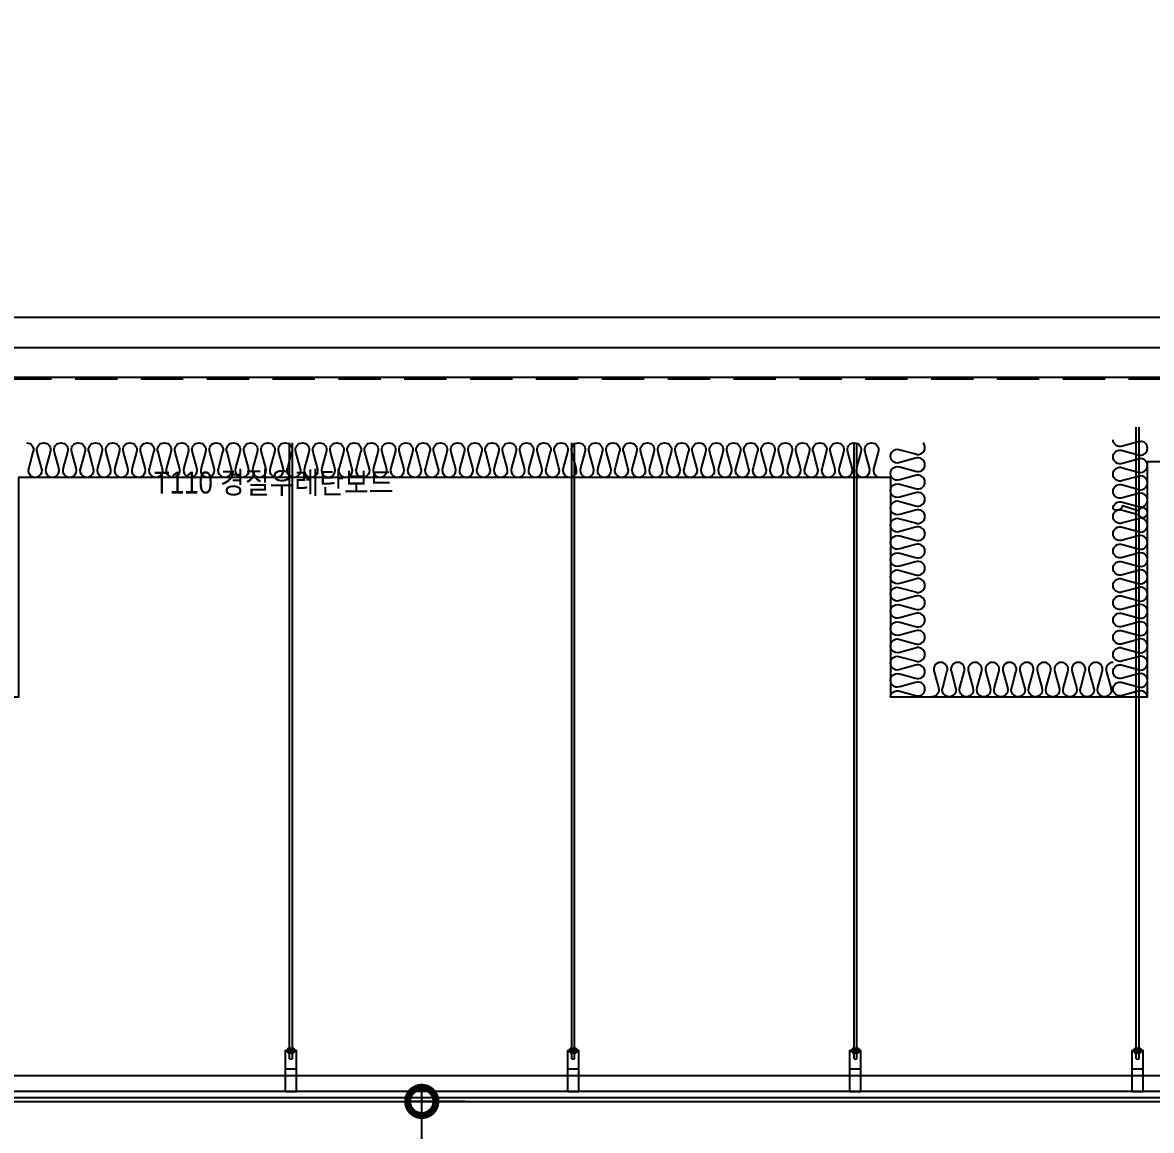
# Model space of a CAD drawing. Header units: millimetres. Extents: x 17311 to 801382, y -242618 to -104888.
# Drawn here: x 516933 to 520533, y -190622 to -187089 of the extents above; entities that cross this region are included whole.
import ezdxf
from ezdxf.enums import TextEntityAlignment as Align

# ---------------------------------------------------------------- set-up
doc = ezdxf.new("R2010")
doc.units = ezdxf.units.MM
doc.header["$LTSCALE"] = 250
doc.linetypes.add('HID', pattern=[2.8, 1.8, -1])
doc.layers.get('Defpoints').update_dxf_attribs({"color": 151})
for name, color, linetype in [('A-CEIL', 8, 'Continuous'), ('A-CEIL_EL', 8, 'Continuous'), ('A-FIN', 6, 'Continuous'), ('A-FIN-8', 8, 'Continuous'), ('A-HAT-WIREMESH', 9, 'g_mesh'), ('A-WP', 1, 'HID'), ('ISL', 251, 'Continuous')]:
    doc.layers.add(name, color=color, linetype=linetype)
doc.layers.add('CK', color=221, linetype='Continuous', plot=False)
doc.layers.add('NOPLOT-단열', color=225, linetype='Continuous', plot=False)
doc.styles.add('Gdim', font='')
doc.styles.get('Gdim').set_extended_font_data('Dotum')
doc.linetypes.add('g_mesh', pattern='A,10,-0.8,["X",Gdim,S=0.6,R=0,X=-0.15,Y=-0.3],-0.8', length=11.6)
doc.dimstyles.new('Gdim50', dxfattribs={"dimscale": 30, "dimtxt": 3, "dimasz": 6, "dimexe": 1.5, "dimexo": 2, "dimgap": 1, "dimtad": 1, "dimdec": 0, "dimzin": 0, "dimdsep": 46, "dimlunit": 6, "dimtxsty": 'Gdim', "dimblk": 'DOTSMALL', "dimcen": 1.5, "dimdle": 1.5, "dimclrd": 256, "dimclre": 256, "dimclrt": 256, "dimazin": 0, "dimtfac": 1, "dimtdec": 0, "dimtix": 1, "dimtmove": 2, "dimatfit": 3, "dimldrblk": 'DOTSMALL', "dimfxl": 1.5, "dimtolj": 1, "dimtzin": 0, "dimlwd": -1, "dimlwe": -1, "dimarcsym": 1})

# ---------------------------------------------------------------- blocks, each defined once
blk = doc.blocks.new('_DotSmall')
at = {"color": 0, "linetype": 'ByBlock', "const_width": 0.5}
blk.add_lwpolyline([(-0.0625, 0, 1), (0.0625, 0, 1)], format="xyb", close=True, dxfattribs=at)
blk = doc.blocks.new('*D72')
at = {"layer": 'CK', "transparency": 16777216}
for p, q in [((518206.2, -194174.5), (518206.2, -190484.5)), ((518344.4, -190529.5), (518161.2, -190529.5)), ((518344.4, -194129.5), (518161.2, -194129.5))]:
    blk.add_line(p, q, dxfattribs=at)
at = {"layer": 'Defpoints', "color": 0, "transparency": 16777216}
for p in [(518206.2, -190529.5), (518404.4, -190529.5), (518404.4, -194129.5)]:
    blk.add_point(p, dxfattribs=at)
at = {"layer": 'CK', "transparency": 16777216, "xscale": 180, "yscale": 180, "zscale": 180}
for p, rotation in [((518206.2, -190529.5), 90), ((518206.2, -194129.5), 270)]:
    blk.add_blockref('_DotSmall', p, dxfattribs=dict(at, rotation=rotation))
at = {"layer": 'CK', "transparency": 16777216, "insert": (518122.4, -192329.5), "char_height": 90, "attachment_point": 5, "rotation": 90, "style": 'Gdim'}
blk.add_mtext('\\A1;3,600', dxfattribs=at)

msp = doc.modelspace()

# ---------------------------------------------------------------- linework, layer by layer
at = {"layer": 'A-CEIL'}
for p, q in [((515743.3, -190517.5, 0), (527790, -190517.5, 0)), ((515743.3, -190529.5, 0), (527790, -190529.5, 0))]:
    msp.add_line(p, q, dxfattribs=at)
at = {"layer": 'A-CEIL_EL'}
for p, q in [((520484.7, -190393.7), (520484.7, -188379.5, 0)), ((520493.7, -190393.7), (520493.7, -188379.5, 0)), ((517784.7, -190393.7), (517784.7, -188429.5)), ((517793.7, -190393.7), (517793.7, -188429.5)), ((518684.7, -190393.7), (518684.7, -188429.5)), ((518693.7, -190393.7), (518693.7, -188429.5)), ((519584.7, -190393.7), (519584.7, -188429.5)), ((519593.7, -190393.7), (519593.7, -188429.5)), ((517771.7, -190497.7), (517771.7, -190366.5)), ((517771.7, -190366.5), (517806.7, -190366.5)), ((517771.7, -190367.7), (517806.7, -190367.7)), ((517775.7, -190365), (517802.7, -190365)), ((517775.7, -190365), (517775.7, -190366.5)), ((517775.7, -190367.7), (517775.7, -190369.2)), ((517779.6, -190360), (517798.7, -190360)), ((517779.6, -190360), (517779.6, -190365)), ((517798.7, -190360), (517798.7, -190365)), ((517802.7, -190365), (517802.7, -190366.5)), ((517802.7, -190367.7), (517802.7, -190369.2)), ((517806.7, -190497.7), (517806.7, -190366.5)), ((518671.7, -190497.7), (518671.7, -190366.5)), ((518671.7, -190366.5), (518706.7, -190366.5)), ((518671.7, -190367.7), (518706.7, -190367.7)), ((518675.7, -190365), (518702.7, -190365)), ((518675.7, -190365), (518675.7, -190366.5)), ((518675.7, -190367.7), (518675.7, -190369.2)), ((518679.6, -190360), (518698.7, -190360)), ((518679.6, -190360), (518679.6, -190365)), ((518698.7, -190360), (518698.7, -190365)), ((518702.7, -190365), (518702.7, -190366.5)), ((518702.7, -190367.7), (518702.7, -190369.2)), ((518706.7, -190497.7), (518706.7, -190366.5)), ((519571.7, -190497.7), (519571.7, -190366.5)), ((519571.7, -190366.5), (519606.7, -190366.5)), ((519571.7, -190367.7), (519606.7, -190367.7)), ((519575.7, -190365), (519602.7, -190365)), ((519575.7, -190365), (519575.7, -190366.5)), ((519575.7, -190367.7), (519575.7, -190369.2)), ((519579.6, -190360), (519598.7, -190360)), ((519579.6, -190360), (519579.6, -190365)), ((519598.7, -190360), (519598.7, -190365)), ((519602.7, -190365), (519602.7, -190366.5)), ((519602.7, -190367.7), (519602.7, -190369.2)), ((519606.7, -190497.7), (519606.7, -190366.5)), ((520471.7, -190497.7), (520471.7, -190366.5)), ((520471.7, -190366.5), (520506.7, -190366.5)), ((520471.7, -190367.7), (520506.7, -190367.7)), ((520475.7, -190365), (520502.7, -190365)), ((520475.7, -190365), (520475.7, -190366.5)), ((520475.7, -190367.7), (520475.7, -190369.2)), ((520479.6, -190360), (520498.7, -190360)), ((520479.6, -190360), (520479.6, -190365)), ((520498.7, -190360), (520498.7, -190365)), ((520502.7, -190365), (520502.7, -190366.5)), ((520502.7, -190367.7), (520502.7, -190369.2)), ((520506.7, -190497.7), (520506.7, -190366.5)), ((517775.7, -190369.2), (517802.7, -190369.2)), ((517779.6, -190369.2), (517779.6, -190374.2)), ((517779.6, -190374.2), (517798.7, -190374.2)), ((517784.7, -190393.7), (517784.7, -190374.2)), ((517793.7, -190393.7), (517793.7, -190374.2)), ((517798.7, -190369.2), (517798.7, -190374.2)), ((518675.7, -190369.2), (518702.7, -190369.2)), ((518679.6, -190369.2), (518679.6, -190374.2)), ((518679.6, -190374.2), (518698.7, -190374.2)), ((518684.7, -190393.7), (518684.7, -190374.2)), ((518693.7, -190393.7), (518693.7, -190374.2)), ((518698.7, -190369.2), (518698.7, -190374.2)), ((519575.7, -190369.2), (519602.7, -190369.2)), ((519579.6, -190369.2), (519579.6, -190374.2)), ((519579.6, -190374.2), (519598.7, -190374.2)), ((519584.7, -190393.7), (519584.7, -190374.2)), ((519593.7, -190393.7), (519593.7, -190374.2)), ((519598.7, -190369.2), (519598.7, -190374.2)), ((520475.7, -190369.2), (520502.7, -190369.2)), ((520479.6, -190369.2), (520479.6, -190374.2)), ((520479.6, -190374.2), (520498.7, -190374.2)), ((520484.7, -190393.7), (520484.7, -190374.2)), ((520493.7, -190393.7), (520493.7, -190374.2)), ((520498.7, -190369.2), (520498.7, -190374.2)), ((517771.7, -190426), (517806.7, -190426)), ((518671.7, -190426), (518706.7, -190426)), ((519571.7, -190426), (519606.7, -190426)), ((520471.7, -190426), (520506.7, -190426)), ((515763.2, -190446.5), (527770.1, -190446.5)), ((517771.7, -190446.5), (517806.7, -190446.5)), ((518671.7, -190446.5), (518706.7, -190446.5)), ((519571.7, -190446.5), (519606.7, -190446.5)), ((520471.7, -190446.5), (520506.7, -190446.5)), ((515763.2, -190496.5), (527770.1, -190496.5)), ((517771.7, -190496.5), (517806.7, -190496.5)), ((517771.7, -190497.7), (517806.7, -190497.7)), ((518671.7, -190496.5), (518706.7, -190496.5)), ((518671.7, -190497.7), (518706.7, -190497.7)), ((519571.7, -190496.5), (519606.7, -190496.5)), ((519571.7, -190497.7), (519606.7, -190497.7)), ((520471.7, -190496.5), (520506.7, -190496.5)), ((520471.7, -190497.7), (520506.7, -190497.7))]:
    msp.add_line(p, q, dxfattribs=at)
for centre in [(517789.2, -190382.1), (518689.2, -190382.1), (519589.2, -190382.1), (520489.2, -190382.1)]:
    msp.add_arc(centre, 12.4, 248.715, 291.285, dxfattribs=at)
at = {"layer": 'A-FIN'}
msp.add_line((526392.7, -188029.5), (516128.7, -188029.5), dxfattribs=at)
at = {"layer": 'A-FIN-8'}
msp.add_line((526892.4, -188221.5), (515628.9, -188221.5), dxfattribs=at)
at = {"layer": 'A-HAT-WIREMESH', "ltscale": 0.6}
msp.add_line((515618.7, -188125.5), (526902.7, -188125.5), dxfattribs=at)
at = {"layer": 'A-WP', "ltscale": 0.3}
msp.add_line((526895.5, -188226.5), (515625.8, -188226.5), dxfattribs=at)
at = {"layer": 'ISL'}
msp.add_lwpolyline([(515310.7, -188539.5), (516100.7, -188539.5), (516100.7, -189239.5), (516920.7, -189239.5), (516920.7, -188539.5), (519700.7, -188539.5), (519700.7, -189239.5), (520520.7, -189239.5), (520520.7, -188489.5), (523300.7, -188489.5), (523300.7, -189239.5), (524120.7, -189239.5), (524120.7, -188489.5), (527620.7, -188489.5), (527620.7, -187089.5), (530500.7, -187089.5), (530500.7, -187839.5), (531320.7, -187839.5), (531320.7, -187089.5), (534100.7, -187089.5), (534100.7, -187839.5), (534920.7, -187839.5), (534920.7, -187089.5), (537700.7, -187089.5)], dxfattribs=at)
for points in [[(520520.5, -189239.5, 0.489145), (520490.9, -189221.4), (520440.5, -189235.1, -0.524856), (520410.7, -189214.5, -0.524856), (520440.5, -189193.9), (520490.9, -189207.6, 1.449198), (520490.9, -189166.4), (520440.5, -189180.1, -0.524856), (520410.7, -189159.5, -0.524856), (520440.5, -189138.9), (520490.9, -189152.6, 1.449198), (520490.9, -189111.4), (520440.5, -189125.1, -0.524856), (520410.7, -189104.5, -0.524856), (520440.5, -189083.9), (520490.9, -189097.6, 1.449198), (520490.9, -189056.4), (520440.5, -189070.1, -0.524856), (520410.7, -189049.5, -0.524856), (520440.5, -189028.9), (520490.9, -189042.6, 1.449198), (520490.9, -189001.4), (520440.5, -189015.1, -0.524856), (520410.7, -188994.5, -0.524856), (520440.5, -188973.9), (520490.9, -188987.6, 1.449198), (520490.9, -188946.4), (520440.5, -188960.1, -0.524856), (520410.7, -188939.5, -0.524856), (520440.5, -188918.9), (520490.9, -188932.6, 1.449198), (520490.9, -188891.4), (520440.5, -188905.1, -0.524856), (520410.7, -188884.5, -0.524856), (520440.5, -188863.9), (520490.9, -188877.6, 1.449198), (520490.9, -188836.4), (520440.5, -188850.1, -0.524856), (520410.7, -188829.5, -0.524856), (520440.5, -188808.9), (520490.9, -188822.6, 1.449198), (520490.9, -188781.4), (520440.5, -188795.1, -0.524856), (520410.7, -188774.5, -0.524856), (520440.5, -188753.9), (520490.9, -188767.6, 1.449198), (520490.9, -188726.4), (520440.5, -188740.1, -0.524856), (520410.7, -188719.5, -0.524856), (520440.5, -188698.9), (520490.9, -188712.6, 1.449198), (520490.9, -188671.4), (520440.5, -188685.1, -0.524856), (520410.7, -188664.5, -0.524856), (520440.5, -188643.9), (520490.9, -188657.6, 5.351885), (520490.9, -188646.4), (520440.5, -188630.1, -0.607988), (520410.7, -188639.5, -0.524856), (520440.5, -188618.9), (520490.9, -188632.6, 1.449198), (520490.9, -188591.4), (520440.5, -188605.1, -0.524856), (520410.7, -188584.5, -0.524856), (520440.5, -188563.9), (520490.9, -188577.6, 1.449198), (520490.9, -188536.4), (520440.5, -188550.1, -0.524856), (520410.7, -188529.5, -0.524856), (520440.5, -188508.9), (520490.9, -188522.6, 1.449198), (520490.9, -188481.4), (520440.5, -188495.1, -0.524856), (520410.7, -188474.5, -0.524856), (520440.5, -188453.9), (520490.9, -188467.6, 0.524933), (520520.7, -188447, 0.524933), (520490.9, -188426.4), (520440.5, -188440.1, -0.524854), (520410.7, -188419.5, -0.524854)], [(516945.7, -188429.5, -0.524855), (516966.2, -188459.3), (516952.6, -188509.7, 1.449198), (516993.7, -188509.7), (516980.1, -188459.3, -0.524856), (517000.7, -188429.5, -0.524856), (517021.2, -188459.3), (517007.6, -188509.7, 1.449198), (517048.7, -188509.7), (517035.1, -188459.3, -0.524856), (517055.7, -188429.5, -0.524856), (517076.2, -188459.3), (517062.6, -188509.7, 1.449198), (517103.7, -188509.7), (517090.1, -188459.3, -0.524856), (517110.7, -188429.5, -0.524856), (517131.2, -188459.3), (517117.6, -188509.7, 1.449198), (517158.7, -188509.7), (517145.1, -188459.3, -0.524856), (517165.7, -188429.5, -0.524856), (517186.2, -188459.3), (517172.6, -188509.7, 1.449198), (517213.7, -188509.7), (517200.1, -188459.3, -0.524856), (517220.7, -188429.5, -0.524856), (517241.2, -188459.3), (517227.6, -188509.7, 1.449198), (517268.7, -188509.7), (517255.1, -188459.3, -0.524856), (517275.7, -188429.5, -0.524856), (517296.2, -188459.3), (517282.6, -188509.7, 1.449198), (517323.7, -188509.7), (517310.1, -188459.3, -0.524856), (517330.7, -188429.5, -0.524856), (517351.2, -188459.3), (517337.6, -188509.7, 1.449198), (517378.7, -188509.7), (517365.1, -188459.3, -0.524856), (517385.7, -188429.5, -0.524856), (517406.2, -188459.3), (517392.6, -188509.7, 0.524933), (517413.2, -188539.5, 0.524933), (517433.7, -188509.7), (517420.1, -188459.3, -0.524856), (517440.7, -188429.5, -0.524856), (517461.2, -188459.3), (517447.6, -188509.7, 1.449198), (517488.7, -188509.7), (517475.1, -188459.3, -0.524856), (517495.7, -188429.5, -0.524856), (517516.2, -188459.3), (517502.6, -188509.7, 1.449198), (517543.7, -188509.7), (517530.1, -188459.3, -0.524856), (517550.7, -188429.5, -0.524856), (517571.2, -188459.3), (517557.6, -188509.7, 1.449198), (517598.7, -188509.7), (517585.1, -188459.3, -0.524856), (517605.7, -188429.5, -0.524856), (517626.2, -188459.3), (517612.6, -188509.7, 1.449198), (517653.7, -188509.7), (517640.1, -188459.3, -0.524856), (517660.7, -188429.5, -0.524856), (517681.2, -188459.3), (517667.6, -188509.7, 1.449198), (517708.7, -188509.7), (517695.1, -188459.3, -0.524856), (517715.7, -188429.5, -0.524856), (517736.2, -188459.3), (517722.6, -188509.7, 1.449198), (517763.7, -188509.7), (517750.1, -188459.3, -0.524856), (517770.7, -188429.5, -0.524856), (517791.2, -188459.3), (517777.6, -188509.7, 1.449198), (517818.7, -188509.7), (517805.1, -188459.3, -0.524856), (517825.7, -188429.5, -0.524856), (517846.2, -188459.3), (517832.6, -188509.7, 1.449198), (517873.7, -188509.7), (517860.1, -188459.3, -0.524856), (517880.7, -188429.5, -0.524856), (517901.2, -188459.3), (517887.6, -188509.7, 1.449198), (517928.7, -188509.7), (517915.1, -188459.3, -0.524856), (517935.7, -188429.5, -0.524856), (517956.2, -188459.3), (517942.6, -188509.7, 1.449198), (517983.7, -188509.7), (517970.1, -188459.3, -0.524856), (517990.7, -188429.5, -0.524856), (518011.2, -188459.3), (517997.6, -188509.7, 1.449198), (518038.7, -188509.7), (518025.1, -188459.3, -0.524856), (518045.7, -188429.5, -0.524856), (518066.2, -188459.3), (518052.6, -188509.7, 1.449198), (518093.7, -188509.7), (518080.1, -188459.3, -0.524856), (518100.7, -188429.5, -0.524856), (518121.2, -188459.3), (518107.6, -188509.7, 1.449198), (518148.7, -188509.7), (518135.1, -188459.3, -0.524856), (518155.7, -188429.5, -0.524856), (518176.2, -188459.3), (518162.6, -188509.7, 1.449198), (518203.7, -188509.7), (518190.1, -188459.3, -0.524856), (518210.7, -188429.5, -0.524856), (518231.2, -188459.3), (518217.6, -188509.7, 1.449198), (518258.7, -188509.7), (518245.1, -188459.3, -0.524856), (518265.7, -188429.5, -0.524856), (518286.2, -188459.3), (518272.6, -188509.7, 1.449198), (518313.7, -188509.7), (518300.1, -188459.3, -0.524856), (518320.7, -188429.5, -0.524856), (518341.2, -188459.3), (518327.6, -188509.7, 1.449198), (518368.7, -188509.7), (518355.1, -188459.3, -0.524856), (518375.7, -188429.5, -0.524856), (518396.2, -188459.3), (518382.6, -188509.7, 1.449198), (518423.7, -188509.7), (518410.1, -188459.3, -0.524856), (518430.7, -188429.5, -0.524856), (518451.2, -188459.3), (518437.6, -188509.7, 1.449198), (518478.7, -188509.7), (518465.1, -188459.3, -0.524856), (518485.7, -188429.5, -0.524856), (518506.2, -188459.3), (518492.6, -188509.7, 1.449198), (518533.7, -188509.7), (518520.1, -188459.3, -0.524856), (518540.7, -188429.5, -0.524856), (518561.2, -188459.3), (518547.6, -188509.7, 1.449198), (518588.7, -188509.7), (518575.1, -188459.3, -0.524856), (518595.7, -188429.5, -0.524856), (518616.2, -188459.3), (518602.6, -188509.7, 1.449198), (518643.7, -188509.7), (518630.1, -188459.3, -0.524856), (518650.7, -188429.5, -0.524856), (518671.2, -188459.3), (518657.6, -188509.7, 1.449198), (518698.7, -188509.7), (518685.1, -188459.3, -0.524856), (518705.7, -188429.5, -0.524856), (518726.2, -188459.3), (518712.6, -188509.7, 1.449198), (518753.7, -188509.7), (518740.1, -188459.3, -0.524856), (518760.7, -188429.5, -0.524856), (518781.2, -188459.3), (518767.6, -188509.7, 1.449198), (518808.7, -188509.7), (518795.1, -188459.3, -0.524856), (518815.7, -188429.5, -0.524856), (518836.2, -188459.3), (518822.6, -188509.7, 1.449198), (518863.7, -188509.7), (518850.1, -188459.3, -0.524856), (518870.7, -188429.5, -0.524856), (518891.2, -188459.3), (518877.6, -188509.7, 1.449198), (518918.7, -188509.7), (518905.1, -188459.3, -0.524856), (518925.7, -188429.5, -0.524856), (518946.2, -188459.3), (518932.6, -188509.7, 1.449198), (518973.7, -188509.7), (518960.1, -188459.3, -0.524856), (518980.7, -188429.5, -0.524856), (519001.2, -188459.3), (518987.6, -188509.7, 1.449198), (519028.7, -188509.7), (519015.1, -188459.3, -0.524856), (519035.7, -188429.5, -0.524856), (519056.2, -188459.3), (519042.6, -188509.7, 1.449198), (519083.7, -188509.7), (519070.1, -188459.3, -0.524856), (519090.7, -188429.5, -0.524856), (519111.2, -188459.3), (519097.6, -188509.7, 1.449198), (519138.7, -188509.7), (519125.1, -188459.3, -0.524856), (519145.7, -188429.5, -0.524856), (519166.2, -188459.3), (519152.6, -188509.7, 1.449198), (519193.7, -188509.7), (519180.1, -188459.3, -0.524856), (519200.7, -188429.5, -0.524856), (519221.2, -188459.3), (519207.6, -188509.7, 1.449198), (519248.7, -188509.7), (519235.1, -188459.3, -0.524856), (519255.7, -188429.5, -0.524856), (519276.2, -188459.3), (519262.6, -188509.7, 1.449198), (519303.7, -188509.7), (519290.1, -188459.3, -0.524856), (519310.7, -188429.5, -0.524856), (519331.2, -188459.3), (519317.6, -188509.7, 1.449198), (519358.7, -188509.7), (519345.1, -188459.3, -0.524856), (519365.7, -188429.5, -0.524856), (519386.2, -188459.3), (519372.6, -188509.7, 1.449198), (519413.7, -188509.7), (519400.1, -188459.3, -0.524856), (519420.7, -188429.5, -0.524856), (519441.2, -188459.3), (519427.6, -188509.7, 1.449198), (519468.7, -188509.7), (519455.1, -188459.3, -0.524856), (519475.7, -188429.5, -0.524856), (519496.2, -188459.3), (519482.6, -188509.7, 1.449198), (519523.7, -188509.7), (519510.1, -188459.3, -0.524856), (519530.7, -188429.5, -0.524856), (519551.2, -188459.3), (519537.6, -188509.7, 1.449198), (519578.7, -188509.7), (519565.1, -188459.3, -0.524856), (519585.7, -188429.5, -0.524856), (519606.2, -188459.3), (519592.6, -188509.7, 1.449198), (519633.7, -188509.7), (519620.1, -188459.3, -0.524856), (519640.7, -188429.5, -0.524856), (519661.2, -188459.3), (519647.6, -188509.7, 0.524933), (519668.2, -188539.5, 0.524933)], [(519700.8, -189239.5, -0.489145), (519730.5, -189221.4), (519780.9, -189235.1, 0.524856), (519810.7, -189214.5, 0.524856), (519780.9, -189193.9), (519730.5, -189207.6, -1.449198), (519730.5, -189166.4), (519780.9, -189180.1, 0.524856), (519810.7, -189159.5, 0.524856), (519780.9, -189138.9), (519730.5, -189152.6, -1.449198), (519730.5, -189111.4), (519780.9, -189125.1, 0.524856), (519810.7, -189104.5, 0.524856), (519780.9, -189083.9), (519730.5, -189097.6, -1.449198), (519730.5, -189056.4), (519780.9, -189070.1, 0.524856), (519810.7, -189049.5, 0.524856), (519780.9, -189028.9), (519730.5, -189042.6, -1.449198), (519730.5, -189001.4), (519780.9, -189015.1, 0.524856), (519810.7, -188994.5, 0.524856), (519780.9, -188973.9), (519730.5, -188987.6, -1.449198), (519730.5, -188946.4), (519780.9, -188960.1, 0.524856), (519810.7, -188939.5, 0.524856), (519780.9, -188918.9), (519730.5, -188932.6, -1.449198), (519730.5, -188891.4), (519780.9, -188905.1, 0.524856), (519810.7, -188884.5, 0.524856), (519780.9, -188863.9), (519730.5, -188877.6, -1.449198), (519730.5, -188836.4), (519780.9, -188850.1, 0.524856), (519810.7, -188829.5, 0.524856), (519780.9, -188808.9), (519730.5, -188822.6, -1.449198), (519730.5, -188781.4), (519780.9, -188795.1, 0.524856), (519810.7, -188774.5, 0.524856), (519780.9, -188753.9), (519730.5, -188767.6, -1.449198), (519730.5, -188726.4), (519780.9, -188740.1, 0.524856), (519810.7, -188719.5, 0.524856), (519780.9, -188698.9), (519730.5, -188712.6, -1.449198), (519730.5, -188671.4), (519780.9, -188685.1, 0.524856), (519810.7, -188664.5, 0.524856), (519780.9, -188643.9), (519730.5, -188657.6, -1.449198), (519730.5, -188616.4), (519780.9, -188630.1, 0.524856), (519810.7, -188609.5, 0.524856), (519780.9, -188588.9), (519730.5, -188602.6, -1.449198), (519730.5, -188561.4), (519780.9, -188575.1, 0.524856), (519810.7, -188554.5, 0.524856), (519780.9, -188533.9), (519730.5, -188547.6, -1.449198), (519730.5, -188506.4), (519780.9, -188520.1, 0.524856), (519810.7, -188499.5, 0.524856), (519780.9, -188478.9), (519730.5, -188492.6, -1.449198), (519730.5, -188451.4), (519780.9, -188465.1, 0.524856), (519810.7, -188444.5, 0.189761), (519804.8, -188429.5, 0.189761)], [(520410.7, -189129.5, 0.524856), (520390.1, -189159.3), (520403.7, -189209.7, -1.449198), (520362.6, -189209.7), (520376.2, -189159.3, 0.524856), (520355.7, -189129.5, 0.524856), (520335.1, -189159.3), (520348.7, -189209.7, -1.449198), (520307.6, -189209.7), (520321.2, -189159.3, 0.524856), (520300.7, -189129.5, 0.524856), (520280.1, -189159.3), (520293.7, -189209.7, -1.449198), (520252.6, -189209.7), (520266.2, -189159.3, 0.524856), (520245.7, -189129.5, 0.524856), (520225.1, -189159.3), (520238.7, -189209.7, -1.449198), (520197.6, -189209.7), (520211.2, -189159.3, 0.524856), (520190.7, -189129.5, 0.524856), (520170.1, -189159.3), (520183.7, -189209.7, -1.449198), (520142.6, -189209.7), (520156.2, -189159.3, 0.524856), (520135.7, -189129.5, 0.524856), (520115.1, -189159.3), (520128.7, -189209.7, -1.449198), (520087.6, -189209.7), (520101.2, -189159.3, 0.524856), (520080.7, -189129.5, 0.524856), (520060.1, -189159.3), (520073.7, -189209.7, -1.449198), (520032.6, -189209.7), (520046.2, -189159.3, 0.524856), (520025.7, -189129.5, 0.524856), (520005.1, -189159.3), (520018.7, -189209.7, -1.449198), (519977.6, -189209.7), (519991.2, -189159.3, 0.524856), (519970.7, -189129.5, 0.524856), (519950.1, -189159.3), (519963.7, -189209.7, -1.449198), (519922.6, -189209.7), (519936.2, -189159.3, 0.524856), (519915.7, -189129.5, 0.524856), (519895.1, -189159.3), (519908.7, -189209.7, -1.449198), (519867.6, -189209.7), (519881.2, -189159.3, 0.524856), (519860.7, -189129.5, 0.524856), (519840.1, -189159.3), (519853.7, -189209.7, -0.524951), (519833.2, -189239.5, -0.524951)]]:
    msp.add_lwpolyline(points, format="xyb", dxfattribs=at)

# ---------------------------------------------------------------- texts
at = {"layer": 'NOPLOT-단열', "style": 'Gdim', "width": 0.9}
msp.add_text('T110 경질우레탄보드', height=70, dxfattribs=at).set_placement((517734.2, -188556.1), align=Align.MIDDLE_CENTER)

# ---------------------------------------------------------------- dimensions: what is measured, and where the dimension line sits
at = {"layer": 'CK'}
dim = msp.add_linear_dim(base=(518206.2, -190529.5), p1=(518404.4, -194129.5), p2=(518404.4, -190529.5), angle=90, dimstyle='Gdim50', dxfattribs=at)
dim.commit()
dim.dimension.update_dxf_attribs({"geometry": '*D72', "text_midpoint": (518122.4, -192329.5)})

doc.saveas('drawing.dxf')
